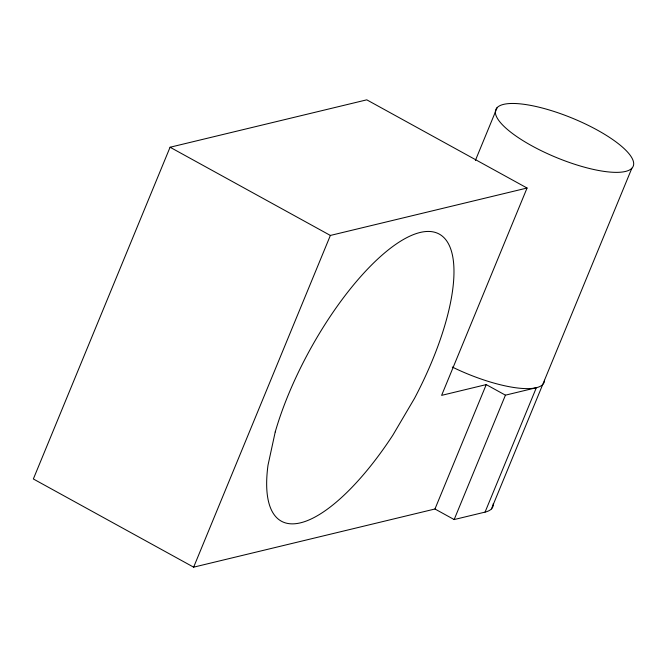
<?xml version="1.0" encoding="UTF-8"?>
<svg xmlns="http://www.w3.org/2000/svg" width="667" height="667" viewBox="0 0 667 667"><rect width="100%" height="100%" fill="white"/><g stroke="black" fill="none" stroke-linecap="round" stroke-linejoin="round"><path stroke-width="1" d="M485.059 512.106L536.343 387.719L505.436 395.164L486.243 384.601L441.612 395.364L527.063 188.027L366.775 99.833L170.077 147.24L33.35 478.973L193.638 567.167L434.959 508.996L454.16 519.56L485.059 512.106A74.295 21.227 22.4 0 0 493.238 503.677M193.638 567.167L330.373 235.443L527.063 188.027M475.396 160.43L497.182 107.562M434.959 508.996L486.243 384.601M454.16 519.56L505.436 395.164M491.446 508.929L631.849 168.267A74.295 21.227 22.4 0 0 544.547 108.629A74.295 21.227 22.4 0 0 517.158 136.852A74.295 21.227 22.4 0 0 631.849 168.267M170.077 147.24L330.373 235.443M544.555 380.282A74.304 21.227 22.4 0 1 452.284 367.042M275.229 431.949L268.001 465.216A163.807 57.529 -61.2 0 0 392.88 435.117L414.507 398.374A163.807 57.529 -61.2 0 0 420.168 232.466A163.807 57.529 -61.2 0 0 275.229 431.949"/></g></svg>
